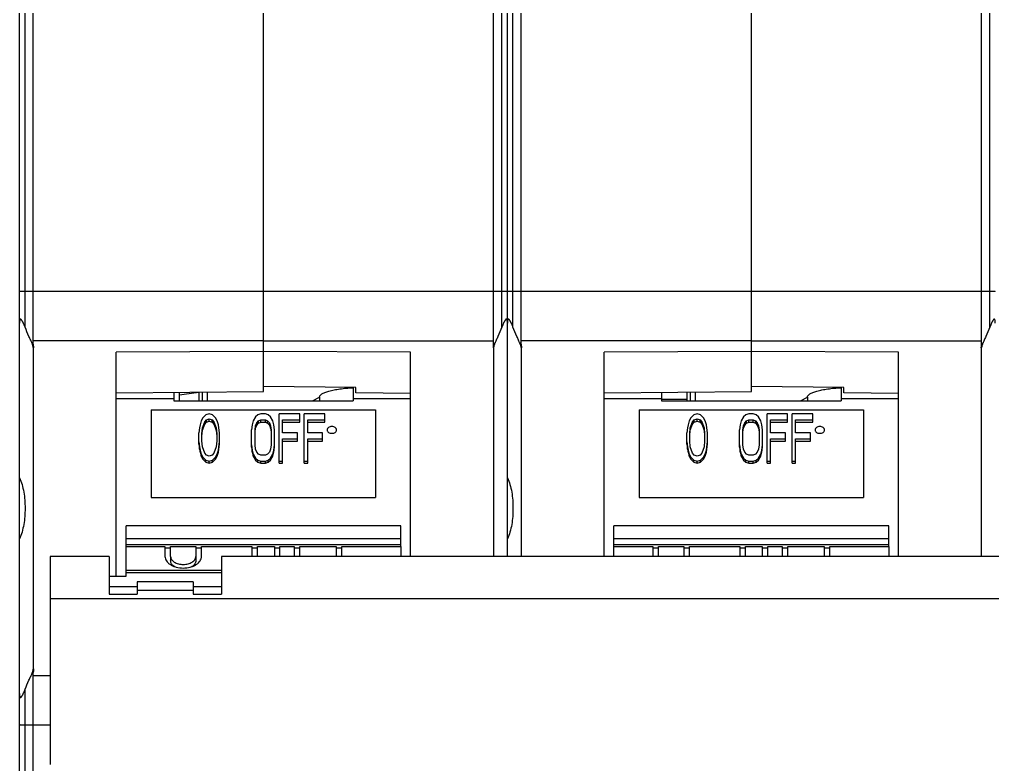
# Model space of a CAD drawing. Header units: millimetres. Extents: x 23.4 to 93.2, y 277.4 to 365.4.
# Drawn here: x 23.43 to 58.13, y 312.29 to 338.86 of the extents above; entities that cross this region are included whole.
import ezdxf

# ---------------------------------------------------------------- set-up
doc = ezdxf.new("R2010")
doc.units = ezdxf.units.MM
doc.header["$MEASUREMENT"] = 0
doc.layers.get('0').update_dxf_attribs({"lineweight": 0})
for name, color, linetype, lineweight in [('03_AXES', 7, 'Continuous', 0), ('08_DRAFTS', 7, 'Continuous', 0), ('09_ROUNDS', 7, 'Continuous', 0), ('10_CHAMFER', 7, 'Continuous', 0)]:
    doc.layers.add(name, color=color, linetype=linetype, lineweight=lineweight)

msp = doc.modelspace()

# ---------------------------------------------------------------- linework, layer by layer
at = {"color": 7, "lineweight": 25}
for p, q in [((23.63, 327.883), (23.63, 363.828)), ((23.92, 327.167), (23.92, 363.928)), ((41.03, 327.883), (41.03, 363.828)), ((41.32, 327.167), (41.32, 363.928)), ((23.43, 279.228), (23.43, 363.628)), ((40.83, 322.515), (40.83, 363.628)), ((23.92, 329.159), (23.63, 329.159)), ((32.13, 329.163), (23.92, 329.163)), ((41.32, 329.159), (41.03, 329.159)), ((49.53, 329.163), (41.32, 329.163)), ((23.92, 327.31), (23.88, 327.31)), ((32.13, 327.402), (23.92, 327.402)), ((41.32, 327.31), (41.28, 327.31)), ((49.53, 327.402), (41.32, 327.402)), ((23.93, 315.702), (23.93, 327.153)), ((41.33, 319.708), (41.33, 327.153)), ((28.93, 325.337), (28.93, 325.257)), ((28.93, 325.257), (35.33, 325.257)), ((33.88, 325.257), (34.13, 325.391)), ((34.13, 325.392), (34.13, 325.257)), ((35.33, 325.337), (35.33, 325.257)), ((46.33, 325.337), (46.33, 325.257)), ((46.33, 325.257), (52.73, 325.257)), ((51.28, 325.257), (51.53, 325.391)), ((51.53, 325.392), (51.53, 325.257)), ((52.73, 325.337), (52.73, 325.257)), ((28.13, 324.934), (36.13, 324.934)), ((28.13, 324.934), (28.13, 321.811)), ((30.198, 324.796), (30.075, 324.76)), ((30.32, 324.76), (30.198, 324.796)), ((32.035, 324.796), (31.933, 324.76)), ((32.199, 324.796), (32.035, 324.796)), ((32.301, 324.76), (32.199, 324.796)), ((32.689, 323.031), (32.689, 324.796)), ((33.424, 324.796), (32.689, 324.796)), ((33.424, 324.5), (33.424, 324.796)), ((33.587, 323.031), (33.587, 324.796)), ((34.322, 324.796), (33.587, 324.796)), ((34.322, 324.5), (34.322, 324.796)), ((36.13, 324.934), (36.13, 321.811)), ((45.53, 324.934), (45.53, 321.811)), ((45.53, 324.934), (53.53, 324.934)), ((47.598, 324.796), (47.475, 324.76)), ((47.72, 324.76), (47.598, 324.796)), ((49.435, 324.796), (49.333, 324.76)), ((49.599, 324.796), (49.435, 324.796)), ((49.701, 324.76), (49.599, 324.796)), ((50.089, 323.031), (50.089, 324.796)), ((50.824, 324.796), (50.089, 324.796)), ((50.824, 324.5), (50.824, 324.796)), ((50.987, 323.031), (50.987, 324.796)), ((51.722, 324.796), (50.987, 324.796)), ((51.722, 324.5), (51.722, 324.796)), ((53.53, 324.934), (53.53, 321.811)), ((29.912, 324.545), (29.871, 324.402)), ((29.973, 324.652), (29.912, 324.545)), ((29.953, 324.294), (30.035, 324.509)), ((30.075, 324.76), (29.973, 324.652)), ((30.035, 324.509), (30.096, 324.581)), ((30.035, 324.428), (30.035, 324.509)), ((30.035, 324.428), (30.096, 324.5)), ((30.096, 324.581), (30.198, 324.617)), ((30.096, 324.5), (30.096, 324.581)), ((30.096, 324.5), (30.198, 324.535)), ((30.198, 324.535), (30.198, 324.617)), ((30.198, 324.617), (30.3, 324.581)), ((30.198, 324.535), (30.3, 324.5)), ((30.3, 324.5), (30.3, 324.581)), ((30.3, 324.581), (30.361, 324.509)), ((30.3, 324.5), (30.361, 324.428)), ((30.423, 324.652), (30.32, 324.76)), ((30.361, 324.428), (30.361, 324.509)), ((30.361, 324.509), (30.443, 324.294)), ((30.484, 324.545), (30.423, 324.652)), ((30.525, 324.402), (30.484, 324.545)), ((31.77, 324.545), (31.729, 324.402)), ((31.852, 324.688), (31.77, 324.545)), ((31.933, 324.76), (31.852, 324.688)), ((31.852, 324.366), (31.893, 324.473)), ((31.893, 324.473), (31.954, 324.545)), ((31.893, 324.392), (31.893, 324.473)), ((31.893, 324.392), (31.954, 324.464)), ((31.954, 324.545), (32.035, 324.581)), ((31.954, 324.464), (31.954, 324.545)), ((31.954, 324.464), (32.035, 324.5)), ((32.035, 324.5), (32.035, 324.581)), ((32.035, 324.581), (32.199, 324.581)), ((32.035, 324.5), (32.199, 324.5)), ((32.199, 324.5), (32.199, 324.581)), ((32.199, 324.581), (32.28, 324.545)), ((32.199, 324.5), (32.28, 324.464)), ((32.28, 324.464), (32.28, 324.545)), ((32.28, 324.545), (32.342, 324.473)), ((32.28, 324.464), (32.342, 324.392)), ((32.383, 324.688), (32.301, 324.76)), ((32.342, 324.392), (32.342, 324.473)), ((32.342, 324.473), (32.383, 324.366)), ((32.464, 324.545), (32.383, 324.688)), ((32.505, 324.402), (32.464, 324.545)), ((32.811, 324.115), (32.811, 324.581)), ((32.811, 324.581), (33.424, 324.581)), ((32.811, 324.5), (33.424, 324.5)), ((33.71, 324.115), (33.71, 324.581)), ((33.71, 324.581), (34.322, 324.581)), ((33.71, 324.5), (34.322, 324.5)), ((47.312, 324.545), (47.271, 324.402)), ((47.373, 324.652), (47.312, 324.545)), ((47.353, 324.294), (47.435, 324.509)), ((47.475, 324.76), (47.373, 324.652)), ((47.435, 324.509), (47.496, 324.581)), ((47.435, 324.428), (47.435, 324.509)), ((47.435, 324.428), (47.496, 324.5)), ((47.496, 324.581), (47.598, 324.617)), ((47.496, 324.5), (47.496, 324.581)), ((47.496, 324.5), (47.598, 324.535)), ((47.598, 324.535), (47.598, 324.617)), ((47.598, 324.617), (47.7, 324.581)), ((47.598, 324.535), (47.7, 324.5)), ((47.7, 324.5), (47.7, 324.581)), ((47.7, 324.581), (47.761, 324.509)), ((47.7, 324.5), (47.761, 324.428)), ((47.823, 324.652), (47.72, 324.76)), ((47.761, 324.428), (47.761, 324.509)), ((47.761, 324.509), (47.843, 324.294)), ((47.884, 324.545), (47.823, 324.652)), ((47.925, 324.402), (47.884, 324.545)), ((49.17, 324.545), (49.129, 324.402)), ((49.252, 324.688), (49.17, 324.545)), ((49.333, 324.76), (49.252, 324.688)), ((49.252, 324.366), (49.293, 324.473)), ((49.293, 324.473), (49.354, 324.545)), ((49.293, 324.392), (49.293, 324.473)), ((49.293, 324.392), (49.354, 324.464)), ((49.354, 324.545), (49.435, 324.581)), ((49.354, 324.464), (49.354, 324.545)), ((49.354, 324.464), (49.435, 324.5)), ((49.435, 324.5), (49.435, 324.581)), ((49.435, 324.581), (49.599, 324.581)), ((49.435, 324.5), (49.599, 324.5)), ((49.599, 324.5), (49.599, 324.581)), ((49.599, 324.581), (49.68, 324.545)), ((49.599, 324.5), (49.68, 324.464)), ((49.68, 324.464), (49.68, 324.545)), ((49.68, 324.545), (49.742, 324.473)), ((49.68, 324.464), (49.742, 324.392)), ((49.783, 324.688), (49.701, 324.76)), ((49.742, 324.392), (49.742, 324.473)), ((49.742, 324.473), (49.783, 324.366)), ((49.864, 324.545), (49.783, 324.688)), ((49.905, 324.402), (49.864, 324.545)), ((50.211, 324.115), (50.211, 324.581)), ((50.211, 324.581), (50.824, 324.581)), ((50.211, 324.5), (50.824, 324.5)), ((51.11, 324.115), (51.11, 324.581)), ((51.11, 324.581), (51.722, 324.581)), ((51.11, 324.5), (51.722, 324.5)), ((29.851, 324.294), (29.83, 324.115)), ((29.83, 323.712), (29.83, 324.115)), ((29.871, 324.402), (29.851, 324.294)), ((29.933, 324.079), (29.953, 324.294)), ((29.933, 323.998), (29.953, 324.213)), ((29.953, 324.213), (30.035, 324.428)), ((29.953, 324.213), (29.953, 324.294)), ((30.361, 324.428), (30.443, 324.213)), ((30.443, 324.294), (30.463, 324.079)), ((30.443, 324.213), (30.443, 324.294)), ((30.443, 324.213), (30.463, 323.998)), ((30.545, 324.294), (30.525, 324.402)), ((30.565, 324.115), (30.545, 324.294)), ((30.565, 323.712), (30.565, 324.115)), ((31.729, 324.402), (31.709, 324.223)), ((31.709, 323.604), (31.709, 324.223)), ((31.831, 324.223), (31.852, 324.366)), ((31.831, 324.142), (31.852, 324.285)), ((31.831, 323.685), (31.831, 324.223)), ((31.852, 324.285), (31.893, 324.392)), ((31.852, 324.285), (31.852, 324.366)), ((32.342, 324.392), (32.383, 324.285)), ((32.383, 324.285), (32.383, 324.366)), ((32.383, 324.366), (32.403, 324.223)), ((32.383, 324.285), (32.403, 324.142)), ((32.403, 324.223), (32.403, 323.685)), ((32.525, 324.223), (32.505, 324.402)), ((32.525, 323.604), (32.525, 324.223)), ((33.342, 324.115), (32.811, 324.115)), ((33.342, 323.819), (33.342, 324.115)), ((34.24, 324.115), (33.71, 324.115)), ((34.24, 323.819), (34.24, 324.115)), ((47.251, 324.294), (47.23, 324.115)), ((47.23, 323.712), (47.23, 324.115)), ((47.271, 324.402), (47.251, 324.294)), ((47.333, 324.079), (47.353, 324.294)), ((47.333, 323.998), (47.353, 324.213)), ((47.353, 324.213), (47.435, 324.428)), ((47.353, 324.213), (47.353, 324.294)), ((47.761, 324.428), (47.843, 324.213)), ((47.843, 324.213), (47.843, 324.294)), ((47.843, 324.294), (47.863, 324.079)), ((47.843, 324.213), (47.863, 323.998)), ((47.945, 324.294), (47.925, 324.402)), ((47.965, 324.115), (47.945, 324.294)), ((47.965, 323.712), (47.965, 324.115)), ((49.129, 324.402), (49.109, 324.223)), ((49.109, 323.604), (49.109, 324.223)), ((49.231, 324.223), (49.252, 324.366)), ((49.231, 324.142), (49.252, 324.285)), ((49.231, 323.685), (49.231, 324.223)), ((49.252, 324.285), (49.293, 324.392)), ((49.252, 324.285), (49.252, 324.366)), ((49.742, 324.392), (49.783, 324.285)), ((49.783, 324.285), (49.783, 324.366)), ((49.783, 324.366), (49.803, 324.223)), ((49.783, 324.285), (49.803, 324.142)), ((49.803, 324.223), (49.803, 323.685)), ((49.925, 324.223), (49.905, 324.402)), ((49.925, 323.604), (49.925, 324.223)), ((50.742, 324.115), (50.211, 324.115)), ((50.742, 323.819), (50.742, 324.115)), ((51.64, 324.115), (51.11, 324.115)), ((51.64, 323.819), (51.64, 324.115)), ((29.83, 323.793), (29.851, 323.614)), ((29.933, 323.829), (29.933, 324.079)), ((29.953, 323.614), (29.933, 323.829)), ((30.463, 323.829), (30.443, 323.614)), ((30.463, 324.079), (30.463, 323.829)), ((30.545, 323.614), (30.565, 323.793)), ((32.811, 323.031), (32.811, 323.9)), ((32.811, 323.9), (33.342, 323.9)), ((32.811, 323.819), (33.342, 323.819)), ((33.71, 323.031), (33.71, 323.9)), ((33.71, 323.9), (34.24, 323.9)), ((33.71, 323.819), (34.24, 323.819)), ((47.23, 323.793), (47.251, 323.614)), ((47.333, 323.829), (47.333, 324.079)), ((47.353, 323.614), (47.333, 323.829)), ((47.863, 323.829), (47.843, 323.614)), ((47.863, 324.079), (47.863, 323.829)), ((47.945, 323.614), (47.965, 323.793)), ((50.211, 323.031), (50.211, 323.9)), ((50.211, 323.9), (50.742, 323.9)), ((50.211, 323.819), (50.742, 323.819)), ((51.11, 323.031), (51.11, 323.9)), ((51.11, 323.9), (51.64, 323.9)), ((51.11, 323.819), (51.64, 323.819)), ((29.83, 323.712), (29.851, 323.533)), ((29.851, 323.614), (29.871, 323.506)), ((29.851, 323.533), (29.851, 323.614)), ((29.851, 323.533), (29.871, 323.425)), ((29.871, 323.425), (29.871, 323.506)), ((29.871, 323.506), (29.912, 323.363)), ((29.871, 323.425), (29.912, 323.282)), ((30.035, 323.399), (29.953, 323.614)), ((30.443, 323.614), (30.361, 323.399)), ((30.484, 323.363), (30.525, 323.506)), ((30.484, 323.282), (30.525, 323.425)), ((30.525, 323.506), (30.545, 323.614)), ((30.525, 323.425), (30.545, 323.533)), ((30.525, 323.425), (30.525, 323.506)), ((30.545, 323.533), (30.565, 323.712)), ((30.545, 323.533), (30.545, 323.614)), ((31.709, 323.685), (31.729, 323.506)), ((31.709, 323.604), (31.729, 323.425)), ((31.729, 323.425), (31.729, 323.506)), ((31.729, 323.506), (31.77, 323.363)), ((31.729, 323.425), (31.77, 323.282)), ((31.852, 323.542), (31.831, 323.685)), ((31.893, 323.435), (31.852, 323.542)), ((31.954, 323.363), (31.893, 323.435)), ((32.342, 323.435), (32.28, 323.363)), ((32.383, 323.542), (32.342, 323.435)), ((32.403, 323.685), (32.383, 323.542)), ((32.464, 323.363), (32.505, 323.506)), ((32.464, 323.282), (32.505, 323.425)), ((32.505, 323.506), (32.525, 323.685)), ((32.505, 323.425), (32.525, 323.604)), ((32.505, 323.425), (32.505, 323.506)), ((47.23, 323.712), (47.251, 323.533)), ((47.251, 323.533), (47.251, 323.614)), ((47.251, 323.614), (47.271, 323.506)), ((47.251, 323.533), (47.271, 323.425)), ((47.271, 323.425), (47.271, 323.506)), ((47.271, 323.506), (47.312, 323.363)), ((47.271, 323.425), (47.312, 323.282)), ((47.435, 323.399), (47.353, 323.614)), ((47.843, 323.614), (47.761, 323.399)), ((47.884, 323.363), (47.925, 323.506)), ((47.884, 323.282), (47.925, 323.425)), ((47.925, 323.506), (47.945, 323.614)), ((47.925, 323.425), (47.945, 323.533)), ((47.925, 323.425), (47.925, 323.506)), ((47.945, 323.533), (47.965, 323.712)), ((47.945, 323.533), (47.945, 323.614)), ((49.109, 323.685), (49.129, 323.506)), ((49.109, 323.604), (49.129, 323.425)), ((49.129, 323.425), (49.129, 323.506)), ((49.129, 323.506), (49.17, 323.363)), ((49.129, 323.425), (49.17, 323.282)), ((49.252, 323.542), (49.231, 323.685)), ((49.293, 323.435), (49.252, 323.542)), ((49.354, 323.363), (49.293, 323.435)), ((49.742, 323.435), (49.68, 323.363)), ((49.783, 323.542), (49.742, 323.435)), ((49.803, 323.685), (49.783, 323.542)), ((49.864, 323.363), (49.905, 323.506)), ((49.864, 323.282), (49.905, 323.425)), ((49.905, 323.506), (49.925, 323.685)), ((49.905, 323.425), (49.925, 323.604)), ((49.905, 323.425), (49.905, 323.506)), ((29.912, 323.282), (29.912, 323.363)), ((29.912, 323.363), (29.973, 323.256)), ((29.912, 323.282), (29.973, 323.175)), ((29.973, 323.175), (29.973, 323.256)), ((29.973, 323.256), (30.075, 323.148)), ((29.973, 323.175), (30.075, 323.067)), ((30.096, 323.327), (30.035, 323.399)), ((30.075, 323.067), (30.075, 323.148)), ((30.075, 323.148), (30.198, 323.113)), ((30.075, 323.067), (30.198, 323.031)), ((30.198, 323.292), (30.096, 323.327)), ((30.3, 323.327), (30.198, 323.292)), ((30.198, 323.113), (30.32, 323.148)), ((30.198, 323.031), (30.198, 323.113)), ((30.198, 323.031), (30.32, 323.067)), ((30.361, 323.399), (30.3, 323.327)), ((30.32, 323.148), (30.423, 323.256)), ((30.32, 323.067), (30.423, 323.175)), ((30.32, 323.067), (30.32, 323.148)), ((30.423, 323.256), (30.484, 323.363)), ((30.423, 323.175), (30.484, 323.282)), ((30.423, 323.175), (30.423, 323.256)), ((30.484, 323.282), (30.484, 323.363)), ((31.77, 323.282), (31.77, 323.363)), ((31.77, 323.363), (31.852, 323.22)), ((31.77, 323.282), (31.852, 323.139)), ((31.852, 323.139), (31.852, 323.22)), ((31.852, 323.22), (31.933, 323.148)), ((31.852, 323.139), (31.933, 323.067)), ((31.933, 323.067), (31.933, 323.148)), ((31.933, 323.148), (32.035, 323.113)), ((31.933, 323.067), (32.035, 323.031)), ((32.035, 323.327), (31.954, 323.363)), ((32.199, 323.327), (32.035, 323.327)), ((32.035, 323.031), (32.035, 323.113)), ((32.035, 323.113), (32.199, 323.113)), ((32.28, 323.363), (32.199, 323.327)), ((32.199, 323.113), (32.301, 323.148)), ((32.199, 323.031), (32.199, 323.113)), ((32.199, 323.031), (32.301, 323.067)), ((32.301, 323.148), (32.383, 323.22)), ((32.301, 323.067), (32.301, 323.148)), ((32.301, 323.067), (32.383, 323.139)), ((32.383, 323.22), (32.464, 323.363)), ((32.383, 323.139), (32.464, 323.282)), ((32.383, 323.139), (32.383, 323.22)), ((32.464, 323.282), (32.464, 323.363)), ((32.689, 323.113), (32.811, 323.113)), ((33.587, 323.113), (33.71, 323.113)), ((47.312, 323.282), (47.312, 323.363)), ((47.312, 323.363), (47.373, 323.256)), ((47.312, 323.282), (47.373, 323.175)), ((47.373, 323.175), (47.373, 323.256)), ((47.373, 323.256), (47.475, 323.148)), ((47.373, 323.175), (47.475, 323.067)), ((47.496, 323.327), (47.435, 323.399)), ((47.475, 323.067), (47.475, 323.148)), ((47.475, 323.148), (47.598, 323.113)), ((47.475, 323.067), (47.598, 323.031)), ((47.598, 323.292), (47.496, 323.327)), ((47.7, 323.327), (47.598, 323.292)), ((47.598, 323.113), (47.72, 323.148)), ((47.598, 323.031), (47.598, 323.113)), ((47.598, 323.031), (47.72, 323.067)), ((47.761, 323.399), (47.7, 323.327)), ((47.72, 323.148), (47.823, 323.256)), ((47.72, 323.067), (47.823, 323.175)), ((47.72, 323.067), (47.72, 323.148)), ((47.823, 323.256), (47.884, 323.363)), ((47.823, 323.175), (47.884, 323.282)), ((47.823, 323.175), (47.823, 323.256)), ((47.884, 323.282), (47.884, 323.363)), ((49.17, 323.282), (49.17, 323.363)), ((49.17, 323.363), (49.252, 323.22)), ((49.17, 323.282), (49.252, 323.139)), ((49.252, 323.139), (49.252, 323.22)), ((49.252, 323.22), (49.333, 323.148)), ((49.252, 323.139), (49.333, 323.067)), ((49.333, 323.067), (49.333, 323.148)), ((49.333, 323.148), (49.435, 323.113)), ((49.333, 323.067), (49.435, 323.031)), ((49.435, 323.327), (49.354, 323.363)), ((49.599, 323.327), (49.435, 323.327)), ((49.435, 323.031), (49.435, 323.113)), ((49.435, 323.113), (49.599, 323.113)), ((49.68, 323.363), (49.599, 323.327)), ((49.599, 323.113), (49.701, 323.148)), ((49.599, 323.031), (49.599, 323.113)), ((49.599, 323.031), (49.701, 323.067)), ((49.701, 323.148), (49.783, 323.22)), ((49.701, 323.067), (49.701, 323.148)), ((49.701, 323.067), (49.783, 323.139)), ((49.783, 323.22), (49.864, 323.363)), ((49.783, 323.139), (49.864, 323.282)), ((49.783, 323.139), (49.783, 323.22)), ((49.864, 323.282), (49.864, 323.363)), ((50.089, 323.113), (50.211, 323.113)), ((50.987, 323.113), (51.11, 323.113)), ((32.035, 323.031), (32.199, 323.031)), ((32.689, 323.031), (32.811, 323.031)), ((33.587, 323.031), (33.71, 323.031)), ((49.435, 323.031), (49.599, 323.031)), ((50.089, 323.031), (50.211, 323.031)), ((50.987, 323.031), (51.11, 323.031)), ((28.13, 321.811), (36.13, 321.811)), ((45.53, 321.811), (53.53, 321.811)), ((40.83, 319.708), (40.83, 320.341)), ((27.23, 320.068), (28.62, 320.068)), ((27.23, 319.211), (27.23, 320.068)), ((28.62, 320.068), (28.62, 319.71)), ((28.62, 320.02), (28.82, 320.02)), ((28.82, 320.068), (29.72, 320.068)), ((28.82, 319.71), (28.82, 320.068)), ((29.72, 320.068), (29.72, 319.71)), ((29.72, 320.02), (29.92, 320.02)), ((29.92, 320.068), (31.72, 320.068)), ((29.92, 319.71), (29.92, 320.068)), ((31.72, 320.068), (31.72, 319.71)), ((31.72, 320.02), (31.92, 320.02)), ((31.92, 319.71), (31.92, 320.068)), ((31.92, 320.068), (32.52, 320.068)), ((32.52, 320.068), (32.52, 319.71)), ((32.52, 320.02), (32.72, 320.02)), ((32.72, 319.71), (32.72, 320.068)), ((32.72, 320.068), (33.23, 320.068)), ((33.23, 320.068), (33.23, 319.708)), ((33.23, 320.02), (33.43, 320.02)), ((33.43, 319.708), (33.43, 320.068)), ((33.43, 320.068), (34.73, 320.068)), ((34.73, 320.068), (34.73, 319.708)), ((34.73, 320.02), (34.93, 320.02)), ((34.93, 319.708), (34.93, 320.068)), ((34.93, 320.068), (37.03, 320.068)), ((37.03, 320.068), (37.03, 319.708)), ((44.63, 319.708), (44.63, 320.068)), ((44.63, 320.068), (46.02, 320.068)), ((46.02, 320.068), (46.02, 319.71)), ((46.02, 320.02), (46.22, 320.02)), ((46.22, 319.71), (46.22, 320.068)), ((46.22, 320.068), (47.12, 320.068)), ((47.12, 320.068), (47.12, 319.71)), ((47.12, 320.02), (47.32, 320.02)), ((47.32, 319.71), (47.32, 320.068)), ((47.32, 320.068), (49.12, 320.068)), ((49.12, 320.068), (49.12, 319.71)), ((49.12, 320.02), (49.32, 320.02)), ((49.32, 319.71), (49.32, 320.068)), ((49.32, 320.068), (49.92, 320.068)), ((49.92, 320.068), (49.92, 319.71)), ((49.92, 320.02), (50.12, 320.02)), ((50.12, 319.71), (50.12, 320.068)), ((50.12, 320.068), (50.63, 320.068)), ((50.63, 320.068), (50.63, 319.708)), ((50.63, 320.02), (50.83, 320.02)), ((50.83, 319.708), (50.83, 320.068)), ((50.83, 320.068), (52.13, 320.068)), ((52.13, 320.068), (52.13, 319.708)), ((52.13, 320.02), (52.33, 320.02)), ((52.33, 319.708), (52.33, 320.068)), ((52.33, 320.068), (54.43, 320.068)), ((54.43, 320.068), (54.43, 319.708)), ((90.23, 318.205), (24.53, 318.205)), ((29.63, 318.497), (27.63, 318.497)), ((23.92, 315.545), (23.88, 315.545)), ((23.92, 278.928), (23.92, 315.688)), ((24.53, 315.454), (23.92, 315.454)), ((23.63, 279.028), (23.63, 314.973)), ((23.92, 313.697), (23.63, 313.697)), ((24.53, 313.693), (23.92, 313.693))]:
    msp.add_line(p, q, dxfattribs=at)
at = {"color": 3, "lineweight": 25}
for p, q in [((26.63, 319.708), (24.53, 319.708)), ((24.53, 319.708), (24.53, 312.29)), ((26.63, 319.708), (26.63, 318.362)), ((80.63, 319.708), (30.63, 319.708)), ((30.63, 319.708), (30.63, 318.362)), ((29.63, 318.809), (27.63, 318.809)), ((27.63, 318.809), (27.63, 318.362)), ((29.63, 318.809), (29.63, 318.362)), ((26.63, 318.362), (27.63, 318.362)), ((29.63, 318.362), (30.63, 318.362))]:
    msp.add_line(p, q, dxfattribs=at)
at = {"color": 7, "lineweight": 25}
for points, knots in [([(23.63, 329.159), (23.617, 329.159), (23.604, 329.159), (23.591, 329.159), (23.579, 329.159), (23.566, 329.159), (23.554, 329.158), (23.542, 329.158), (23.531, 329.158), (23.519, 329.158), (23.509, 329.157), (23.499, 329.157), (23.489, 329.157), (23.485, 329.157), (23.48, 329.156), (23.476, 329.156), (23.472, 329.156), (23.468, 329.156), (23.464, 329.156), (23.461, 329.155), (23.457, 329.155), (23.454, 329.155), (23.451, 329.155), (23.448, 329.155), (23.446, 329.154), (23.444, 329.154), (23.441, 329.154), (23.439, 329.154), (23.437, 329.153), (23.436, 329.153), (23.434, 329.153), (23.433, 329.153), (23.433, 329.152), (23.431, 329.152), (23.431, 329.152), (23.43, 329.152), (23.43, 329.151)], [0, 0, 0, 0, 1, 1, 1, 2, 2, 2, 3, 3, 3, 4, 4, 4, 5, 5, 5, 6, 6, 6, 7, 7, 7, 8, 8, 8, 9, 9, 9, 10, 10, 10, 11, 11, 11, 12, 12, 12, 12]), ([(41.03, 329.159), (41.017, 329.159), (41.004, 329.159), (40.991, 329.159), (40.979, 329.159), (40.966, 329.159), (40.954, 329.158), (40.942, 329.158), (40.931, 329.158), (40.919, 329.158), (40.909, 329.157), (40.899, 329.157), (40.889, 329.157), (40.885, 329.157), (40.88, 329.156), (40.876, 329.156), (40.872, 329.156), (40.868, 329.156), (40.864, 329.156), (40.861, 329.155), (40.857, 329.155), (40.854, 329.155), (40.851, 329.155), (40.848, 329.155), (40.846, 329.154), (40.844, 329.154), (40.841, 329.154), (40.839, 329.154), (40.837, 329.153), (40.836, 329.153), (40.834, 329.153), (40.833, 329.153), (40.833, 329.152), (40.831, 329.152), (40.831, 329.152), (40.83, 329.152), (40.83, 329.151)], [0, 0, 0, 0, 1, 1, 1, 2, 2, 2, 3, 3, 3, 4, 4, 4, 5, 5, 5, 6, 6, 6, 7, 7, 7, 8, 8, 8, 9, 9, 9, 10, 10, 10, 11, 11, 11, 12, 12, 12, 12]), ([(23.63, 327.883), (23.623, 327.902), (23.615, 327.921), (23.607, 327.94), (23.6, 327.959), (23.592, 327.978), (23.583, 327.996), (23.579, 328.006), (23.575, 328.015), (23.571, 328.024), (23.567, 328.034), (23.562, 328.043), (23.558, 328.052), (23.554, 328.061), (23.549, 328.07), (23.545, 328.079), (23.54, 328.088), (23.535, 328.097), (23.531, 328.105), (23.526, 328.114), (23.521, 328.122), (23.516, 328.13), (23.513, 328.134), (23.51, 328.138), (23.508, 328.141), (23.505, 328.145), (23.502, 328.148), (23.499, 328.152), (23.497, 328.155), (23.494, 328.158), (23.491, 328.161), (23.488, 328.164), (23.485, 328.166), (23.481, 328.169), (23.478, 328.17), (23.475, 328.172), (23.471, 328.173), (23.469, 328.173), (23.468, 328.173), (23.466, 328.173), (23.464, 328.172), (23.462, 328.172), (23.461, 328.171), (23.457, 328.169), (23.454, 328.166), (23.451, 328.162), (23.448, 328.157), (23.446, 328.152), (23.444, 328.147), (23.44, 328.136), (23.437, 328.124), (23.435, 328.111), (23.432, 328.085), (23.43, 328.059), (23.43, 328.034)], [0, 0, 0, 0, 1, 1, 1, 2, 2, 2, 3, 3, 3, 4, 4, 4, 5, 5, 5, 6, 6, 6, 7, 7, 7, 8, 8, 8, 9, 9, 9, 10, 10, 10, 11, 11, 11, 12, 12, 12, 13, 13, 13, 14, 14, 14, 15, 15, 15, 16, 16, 16, 17, 17, 17, 18, 18, 18, 18]), ([(41.03, 327.883), (41.023, 327.902), (41.015, 327.921), (41.007, 327.94), (41, 327.959), (40.992, 327.978), (40.983, 327.996), (40.979, 328.006), (40.975, 328.015), (40.971, 328.024), (40.967, 328.034), (40.962, 328.043), (40.958, 328.052), (40.954, 328.061), (40.949, 328.07), (40.945, 328.079), (40.94, 328.088), (40.935, 328.097), (40.931, 328.105), (40.926, 328.114), (40.921, 328.122), (40.916, 328.13), (40.913, 328.134), (40.91, 328.138), (40.908, 328.141), (40.905, 328.145), (40.902, 328.148), (40.899, 328.152), (40.897, 328.155), (40.894, 328.158), (40.891, 328.161), (40.888, 328.164), (40.885, 328.166), (40.881, 328.169), (40.878, 328.17), (40.875, 328.172), (40.871, 328.173), (40.869, 328.173), (40.868, 328.173), (40.866, 328.173), (40.864, 328.172), (40.862, 328.172), (40.861, 328.171), (40.857, 328.169), (40.854, 328.166), (40.851, 328.162), (40.848, 328.157), (40.846, 328.152), (40.844, 328.147), (40.84, 328.136), (40.837, 328.124), (40.835, 328.111), (40.832, 328.085), (40.83, 328.059), (40.83, 328.034)], [0, 0, 0, 0, 1, 1, 1, 2, 2, 2, 3, 3, 3, 4, 4, 4, 5, 5, 5, 6, 6, 6, 7, 7, 7, 8, 8, 8, 9, 9, 9, 10, 10, 10, 11, 11, 11, 12, 12, 12, 13, 13, 13, 14, 14, 14, 15, 15, 15, 16, 16, 16, 17, 17, 17, 18, 18, 18, 18]), ([(23.88, 327.31), (23.864, 327.347), (23.847, 327.384), (23.831, 327.42), (23.811, 327.465), (23.79, 327.509), (23.77, 327.554), (23.722, 327.662), (23.674, 327.772), (23.63, 327.883)], [0, 0, 0, 0, 1, 1, 1, 2, 2, 2, 3, 3, 3, 3]), ([(41.28, 327.31), (41.264, 327.347), (41.247, 327.384), (41.231, 327.42), (41.211, 327.465), (41.19, 327.509), (41.17, 327.554), (41.122, 327.662), (41.074, 327.772), (41.03, 327.883)], [0, 0, 0, 0, 1, 1, 1, 2, 2, 2, 3, 3, 3, 3]), ([(23.92, 327.167), (23.918, 327.18), (23.916, 327.192), (23.913, 327.205), (23.905, 327.241), (23.894, 327.276), (23.88, 327.31)], [0, 0, 0, 0, 1, 1, 1, 2, 2, 2, 2]), ([(23.92, 327.28), (23.922, 327.27), (23.924, 327.26), (23.925, 327.249), (23.929, 327.218), (23.93, 327.185), (23.93, 327.153)], [0, 0, 0, 0, 1, 1, 1, 2, 2, 2, 2]), ([(41.32, 327.167), (41.318, 327.18), (41.316, 327.192), (41.313, 327.205), (41.305, 327.241), (41.294, 327.276), (41.28, 327.31)], [0, 0, 0, 0, 1, 1, 1, 2, 2, 2, 2]), ([(41.32, 327.28), (41.322, 327.27), (41.324, 327.26), (41.325, 327.249), (41.329, 327.218), (41.33, 327.185), (41.33, 327.153)], [0, 0, 0, 0, 1, 1, 1, 2, 2, 2, 2]), ([(34.57, 324.341), (34.549, 324.341), (34.527, 324.338), (34.505, 324.332), (34.486, 324.326), (34.467, 324.318), (34.45, 324.306), (34.436, 324.295), (34.423, 324.282), (34.413, 324.267), (34.409, 324.26), (34.406, 324.252), (34.404, 324.244), (34.402, 324.237), (34.4, 324.229), (34.4, 324.221)], [0, 0, 0, 0, 1, 1, 1, 2, 2, 2, 3, 3, 3, 4, 4, 4, 5, 5, 5, 5]), ([(34.4, 324.221), (34.4, 324.213), (34.402, 324.205), (34.404, 324.197), (34.406, 324.189), (34.409, 324.182), (34.413, 324.175), (34.423, 324.159), (34.436, 324.146), (34.45, 324.136), (34.467, 324.124), (34.486, 324.116), (34.505, 324.11), (34.527, 324.104), (34.549, 324.101), (34.57, 324.101)], [0, 0, 0, 0, 1, 1, 1, 2, 2, 2, 3, 3, 3, 4, 4, 4, 5, 5, 5, 5]), ([(34.74, 324.221), (34.74, 324.229), (34.739, 324.237), (34.737, 324.244), (34.735, 324.252), (34.732, 324.26), (34.728, 324.267), (34.718, 324.282), (34.705, 324.295), (34.691, 324.306), (34.674, 324.318), (34.655, 324.326), (34.636, 324.332), (34.614, 324.338), (34.592, 324.341), (34.57, 324.341)], [0, 0, 0, 0, 1, 1, 1, 2, 2, 2, 3, 3, 3, 4, 4, 4, 5, 5, 5, 5]), ([(34.57, 324.101), (34.592, 324.101), (34.614, 324.104), (34.636, 324.11), (34.655, 324.116), (34.674, 324.124), (34.691, 324.136), (34.705, 324.146), (34.718, 324.159), (34.728, 324.175), (34.732, 324.182), (34.735, 324.189), (34.737, 324.197), (34.739, 324.205), (34.74, 324.213), (34.74, 324.221)], [0, 0, 0, 0, 1, 1, 1, 2, 2, 2, 3, 3, 3, 4, 4, 4, 5, 5, 5, 5]), ([(51.97, 324.341), (51.949, 324.341), (51.927, 324.338), (51.905, 324.332), (51.886, 324.326), (51.867, 324.318), (51.85, 324.306), (51.836, 324.295), (51.823, 324.282), (51.813, 324.267), (51.809, 324.26), (51.806, 324.252), (51.804, 324.244), (51.802, 324.237), (51.8, 324.229), (51.8, 324.221)], [0, 0, 0, 0, 1, 1, 1, 2, 2, 2, 3, 3, 3, 4, 4, 4, 5, 5, 5, 5]), ([(51.8, 324.221), (51.8, 324.213), (51.802, 324.205), (51.804, 324.197), (51.806, 324.189), (51.809, 324.182), (51.813, 324.175), (51.823, 324.159), (51.836, 324.146), (51.85, 324.136), (51.867, 324.124), (51.886, 324.116), (51.905, 324.11), (51.927, 324.104), (51.949, 324.101), (51.97, 324.101)], [0, 0, 0, 0, 1, 1, 1, 2, 2, 2, 3, 3, 3, 4, 4, 4, 5, 5, 5, 5]), ([(52.14, 324.221), (52.14, 324.229), (52.139, 324.237), (52.137, 324.244), (52.135, 324.252), (52.132, 324.26), (52.128, 324.267), (52.118, 324.282), (52.105, 324.295), (52.091, 324.306), (52.074, 324.318), (52.055, 324.326), (52.036, 324.332), (52.014, 324.338), (51.992, 324.341), (51.97, 324.341)], [0, 0, 0, 0, 1, 1, 1, 2, 2, 2, 3, 3, 3, 4, 4, 4, 5, 5, 5, 5]), ([(51.97, 324.101), (51.992, 324.101), (52.014, 324.104), (52.036, 324.11), (52.055, 324.116), (52.074, 324.124), (52.091, 324.136), (52.105, 324.146), (52.118, 324.159), (52.128, 324.175), (52.132, 324.182), (52.135, 324.189), (52.137, 324.197), (52.139, 324.205), (52.14, 324.213), (52.14, 324.221)], [0, 0, 0, 0, 1, 1, 1, 2, 2, 2, 3, 3, 3, 4, 4, 4, 5, 5, 5, 5]), ([(23.43, 322.515), (23.467, 322.438), (23.497, 322.357), (23.522, 322.275), (23.548, 322.187), (23.568, 322.098), (23.583, 322.008), (23.6, 321.914), (23.611, 321.818), (23.619, 321.723), (23.626, 321.624), (23.63, 321.526), (23.63, 321.428)], [0, 0, 0, 0, 1, 1, 1, 2, 2, 2, 3, 3, 3, 4, 4, 4, 4]), ([(40.83, 322.515), (40.867, 322.438), (40.897, 322.357), (40.922, 322.275), (40.948, 322.187), (40.968, 322.098), (40.983, 322.008), (41, 321.914), (41.011, 321.818), (41.019, 321.723), (41.026, 321.624), (41.03, 321.526), (41.03, 321.428)], [0, 0, 0, 0, 1, 1, 1, 2, 2, 2, 3, 3, 3, 4, 4, 4, 4]), ([(23.63, 321.428), (23.63, 321.329), (23.626, 321.231), (23.619, 321.133), (23.611, 321.037), (23.6, 320.942), (23.583, 320.848), (23.568, 320.758), (23.548, 320.668), (23.522, 320.581), (23.497, 320.499), (23.467, 320.418), (23.43, 320.341)], [0, 0, 0, 0, 1, 1, 1, 2, 2, 2, 3, 3, 3, 4, 4, 4, 4]), ([(41.03, 321.428), (41.03, 321.329), (41.026, 321.231), (41.019, 321.133), (41.011, 321.037), (41, 320.942), (40.983, 320.848), (40.968, 320.758), (40.948, 320.668), (40.922, 320.581), (40.897, 320.499), (40.867, 320.418), (40.83, 320.341)], [0, 0, 0, 0, 1, 1, 1, 2, 2, 2, 3, 3, 3, 4, 4, 4, 4]), ([(23.63, 314.973), (23.674, 315.084), (23.722, 315.193), (23.77, 315.302), (23.79, 315.346), (23.811, 315.391), (23.831, 315.435), (23.847, 315.472), (23.864, 315.509), (23.88, 315.545)], [0, 0, 0, 0, 1, 1, 1, 2, 2, 2, 3, 3, 3, 3]), ([(23.88, 315.545), (23.884, 315.557), (23.889, 315.568), (23.893, 315.579), (23.905, 315.615), (23.914, 315.651), (23.92, 315.688)], [0, 0, 0, 0, 1, 1, 1, 2, 2, 2, 2]), ([(23.93, 315.702), (23.93, 315.691), (23.93, 315.68), (23.93, 315.67), (23.929, 315.638), (23.926, 315.607), (23.92, 315.575)], [0, 0, 0, 0, 1, 1, 1, 2, 2, 2, 2]), ([(23.43, 314.822), (23.43, 314.796), (23.432, 314.77), (23.435, 314.744), (23.437, 314.732), (23.44, 314.72), (23.444, 314.708), (23.446, 314.703), (23.448, 314.698), (23.451, 314.694), (23.454, 314.69), (23.457, 314.687), (23.461, 314.685), (23.462, 314.684), (23.464, 314.683), (23.466, 314.683), (23.468, 314.683), (23.469, 314.683), (23.471, 314.683), (23.475, 314.684), (23.478, 314.685), (23.481, 314.687), (23.485, 314.689), (23.488, 314.692), (23.491, 314.694), (23.494, 314.697), (23.497, 314.7), (23.499, 314.704), (23.502, 314.707), (23.505, 314.711), (23.508, 314.714), (23.51, 314.718), (23.513, 314.722), (23.516, 314.726), (23.521, 314.734), (23.526, 314.742), (23.531, 314.75), (23.535, 314.759), (23.54, 314.768), (23.545, 314.777), (23.549, 314.785), (23.554, 314.794), (23.558, 314.804), (23.562, 314.813), (23.567, 314.822), (23.571, 314.831), (23.575, 314.84), (23.579, 314.85), (23.583, 314.859), (23.592, 314.878), (23.6, 314.897), (23.607, 314.916), (23.615, 314.935), (23.623, 314.954), (23.63, 314.973)], [0, 0, 0, 0, 1, 1, 1, 2, 2, 2, 3, 3, 3, 4, 4, 4, 5, 5, 5, 6, 6, 6, 7, 7, 7, 8, 8, 8, 9, 9, 9, 10, 10, 10, 11, 11, 11, 12, 12, 12, 13, 13, 13, 14, 14, 14, 15, 15, 15, 16, 16, 16, 17, 17, 17, 18, 18, 18, 18]), ([(23.63, 313.697), (23.617, 313.697), (23.604, 313.697), (23.591, 313.697), (23.579, 313.697), (23.566, 313.697), (23.554, 313.697), (23.542, 313.697), (23.531, 313.698), (23.519, 313.698), (23.509, 313.698), (23.499, 313.698), (23.489, 313.699), (23.485, 313.699), (23.48, 313.699), (23.476, 313.699), (23.472, 313.7), (23.468, 313.7), (23.464, 313.7), (23.461, 313.7), (23.457, 313.7), (23.454, 313.701), (23.451, 313.701), (23.448, 313.701), (23.446, 313.701), (23.444, 313.701), (23.441, 313.702), (23.439, 313.702), (23.437, 313.702), (23.436, 313.702), (23.434, 313.703), (23.433, 313.703), (23.433, 313.703), (23.431, 313.703), (23.431, 313.704), (23.43, 313.704), (23.43, 313.704)], [0, 0, 0, 0, 1, 1, 1, 2, 2, 2, 3, 3, 3, 4, 4, 4, 5, 5, 5, 6, 6, 6, 7, 7, 7, 8, 8, 8, 9, 9, 9, 10, 10, 10, 11, 11, 11, 12, 12, 12, 12])]:
    msp.add_open_spline(points, degree=3, knots=knots, dxfattribs=at)
msp.add_open_spline([(29.83, 325.552), (29.596, 325.524), (29.362, 325.495), (29.128, 325.465)], degree=3, dxfattribs=at)
at = {"layer": '03_AXES', "color": 7, "lineweight": 25}
for p, q in [((40.34, 327.167), (40.34, 363.928)), ((40.63, 327.883), (40.63, 363.828)), ((57.74, 327.167), (57.74, 363.928)), ((58.03, 327.883), (58.03, 363.828)), ((40.83, 319.708), (40.83, 363.628)), ((32.13, 325.773), (32.13, 352.154)), ((49.53, 325.773), (49.53, 352.154)), ((40.34, 329.163), (32.13, 329.163)), ((40.63, 329.159), (40.34, 329.159)), ((57.74, 329.163), (49.53, 329.163)), ((58.03, 329.159), (57.74, 329.159)), ((32.13, 327.402), (40.34, 327.402)), ((40.381, 327.31), (40.34, 327.31)), ((49.53, 327.402), (57.74, 327.402)), ((57.781, 327.31), (57.74, 327.31)), ((37.38, 326.997), (32.13, 327.023)), ((37.38, 319.708), (37.38, 326.997)), ((40.33, 327.153), (40.33, 319.708)), ((54.78, 326.997), (49.53, 327.023)), ((54.78, 319.708), (54.78, 326.997)), ((57.73, 327.153), (57.73, 319.708)), ((28.93, 325.562), (28.93, 325.337)), ((35.43, 325.737), (32.13, 325.773)), ((35.33, 325.738), (35.33, 325.337)), ((35.43, 325.543), (35.43, 325.737)), ((46.33, 325.562), (46.33, 325.337)), ((52.83, 325.737), (49.53, 325.773)), ((52.73, 325.738), (52.73, 325.337)), ((52.83, 325.543), (52.83, 325.737)), ((26.88, 325.337), (28.93, 325.337)), ((35.33, 325.337), (37.38, 325.337)), ((44.28, 325.337), (46.33, 325.337)), ((52.73, 325.337), (54.78, 325.337)), ((28.82, 319.71), (28.82, 319.555)), ((29.72, 319.71), (29.72, 319.555)), ((31.72, 319.71), (31.72, 319.708)), ((31.72, 319.71), (31.72, 319.709)), ((31.92, 319.71), (31.92, 319.708)), ((31.92, 319.71), (31.92, 319.709)), ((32.52, 319.71), (32.52, 319.708)), ((32.52, 319.708), (32.52, 319.709)), ((32.72, 319.71), (32.72, 319.708)), ((32.72, 319.708), (32.72, 319.709)), ((46.02, 319.71), (46.02, 319.708)), ((46.02, 319.71), (46.02, 319.709)), ((46.22, 319.71), (46.22, 319.708)), ((46.22, 319.71), (46.22, 319.709)), ((47.12, 319.71), (47.12, 319.708)), ((47.12, 319.708), (47.12, 319.709)), ((47.32, 319.71), (47.32, 319.708)), ((47.32, 319.708), (47.32, 319.709)), ((49.12, 319.71), (49.12, 319.708)), ((49.12, 319.71), (49.12, 319.709)), ((49.32, 319.71), (49.32, 319.708)), ((49.32, 319.71), (49.32, 319.709)), ((49.92, 319.71), (49.92, 319.708)), ((49.92, 319.708), (49.92, 319.709)), ((50.12, 319.71), (50.12, 319.708)), ((50.12, 319.708), (50.12, 319.709))]:
    msp.add_line(p, q, dxfattribs=at)
for points, knots in [([(40.83, 329.151), (40.83, 329.152), (40.83, 329.152), (40.83, 329.152), (40.828, 329.152), (40.828, 329.153), (40.827, 329.153), (40.825, 329.153), (40.824, 329.153), (40.822, 329.154), (40.82, 329.154), (40.817, 329.154), (40.815, 329.154), (40.812, 329.155), (40.81, 329.155), (40.807, 329.155), (40.804, 329.155), (40.8, 329.155), (40.797, 329.156), (40.793, 329.156), (40.789, 329.156), (40.785, 329.156), (40.781, 329.156), (40.776, 329.157), (40.772, 329.157), (40.762, 329.157), (40.752, 329.157), (40.742, 329.158), (40.73, 329.158), (40.719, 329.158), (40.707, 329.158), (40.695, 329.159), (40.682, 329.159), (40.67, 329.159), (40.657, 329.159), (40.643, 329.159), (40.63, 329.159)], [0, 0, 0, 0, 1, 1, 1, 2, 2, 2, 3, 3, 3, 4, 4, 4, 5, 5, 5, 6, 6, 6, 7, 7, 7, 8, 8, 8, 9, 9, 9, 10, 10, 10, 11, 11, 11, 12, 12, 12, 12]), ([(58.23, 329.151), (58.23, 329.152), (58.23, 329.152), (58.23, 329.152), (58.228, 329.152), (58.228, 329.153), (58.227, 329.153), (58.225, 329.153), (58.224, 329.153), (58.222, 329.154), (58.22, 329.154), (58.217, 329.154), (58.215, 329.154), (58.212, 329.155), (58.21, 329.155), (58.207, 329.155), (58.204, 329.155), (58.2, 329.155), (58.197, 329.156), (58.193, 329.156), (58.189, 329.156), (58.185, 329.156), (58.181, 329.156), (58.176, 329.157), (58.172, 329.157), (58.162, 329.157), (58.152, 329.157), (58.142, 329.158), (58.13, 329.158), (58.119, 329.158), (58.107, 329.158), (58.095, 329.159), (58.082, 329.159), (58.07, 329.159), (58.057, 329.159), (58.043, 329.159), (58.03, 329.159)], [0, 0, 0, 0, 1, 1, 1, 2, 2, 2, 3, 3, 3, 4, 4, 4, 5, 5, 5, 6, 6, 6, 7, 7, 7, 8, 8, 8, 9, 9, 9, 10, 10, 10, 11, 11, 11, 12, 12, 12, 12]), ([(40.83, 328.034), (40.83, 328.059), (40.829, 328.085), (40.826, 328.111), (40.824, 328.124), (40.821, 328.136), (40.817, 328.147), (40.815, 328.152), (40.813, 328.157), (40.81, 328.162), (40.807, 328.166), (40.804, 328.169), (40.8, 328.171), (40.799, 328.172), (40.797, 328.172), (40.795, 328.173), (40.793, 328.173), (40.792, 328.173), (40.79, 328.173), (40.786, 328.172), (40.783, 328.17), (40.78, 328.169), (40.776, 328.166), (40.773, 328.164), (40.77, 328.161), (40.767, 328.158), (40.764, 328.155), (40.762, 328.152), (40.759, 328.148), (40.756, 328.145), (40.753, 328.141), (40.751, 328.138), (40.748, 328.134), (40.745, 328.13), (40.74, 328.122), (40.735, 328.114), (40.73, 328.105), (40.726, 328.097), (40.721, 328.088), (40.716, 328.079), (40.712, 328.07), (40.707, 328.061), (40.703, 328.052), (40.699, 328.043), (40.694, 328.034), (40.69, 328.024), (40.686, 328.015), (40.682, 328.006), (40.678, 327.996), (40.669, 327.978), (40.661, 327.959), (40.654, 327.94), (40.646, 327.921), (40.638, 327.902), (40.63, 327.883)], [0, 0, 0, 0, 1, 1, 1, 2, 2, 2, 3, 3, 3, 4, 4, 4, 5, 5, 5, 6, 6, 6, 7, 7, 7, 8, 8, 8, 9, 9, 9, 10, 10, 10, 11, 11, 11, 12, 12, 12, 13, 13, 13, 14, 14, 14, 15, 15, 15, 16, 16, 16, 17, 17, 17, 18, 18, 18, 18]), ([(58.23, 328.034), (58.23, 328.059), (58.229, 328.085), (58.226, 328.111), (58.224, 328.124), (58.221, 328.136), (58.217, 328.147), (58.215, 328.152), (58.213, 328.157), (58.21, 328.162), (58.207, 328.166), (58.204, 328.169), (58.2, 328.171), (58.199, 328.172), (58.197, 328.172), (58.195, 328.173), (58.193, 328.173), (58.192, 328.173), (58.19, 328.173), (58.186, 328.172), (58.183, 328.17), (58.18, 328.169), (58.176, 328.166), (58.173, 328.164), (58.17, 328.161), (58.167, 328.158), (58.164, 328.155), (58.162, 328.152), (58.159, 328.148), (58.156, 328.145), (58.153, 328.141), (58.151, 328.138), (58.148, 328.134), (58.145, 328.13), (58.14, 328.122), (58.135, 328.114), (58.13, 328.105), (58.126, 328.097), (58.121, 328.088), (58.116, 328.079), (58.112, 328.07), (58.107, 328.061), (58.103, 328.052), (58.099, 328.043), (58.094, 328.034), (58.09, 328.024), (58.086, 328.015), (58.082, 328.006), (58.078, 327.996), (58.069, 327.978), (58.061, 327.959), (58.054, 327.94), (58.046, 327.921), (58.038, 327.902), (58.03, 327.883)], [0, 0, 0, 0, 1, 1, 1, 2, 2, 2, 3, 3, 3, 4, 4, 4, 5, 5, 5, 6, 6, 6, 7, 7, 7, 8, 8, 8, 9, 9, 9, 10, 10, 10, 11, 11, 11, 12, 12, 12, 13, 13, 13, 14, 14, 14, 15, 15, 15, 16, 16, 16, 17, 17, 17, 18, 18, 18, 18]), ([(40.63, 327.883), (40.587, 327.772), (40.539, 327.662), (40.491, 327.554), (40.471, 327.509), (40.45, 327.465), (40.43, 327.42), (40.414, 327.384), (40.397, 327.347), (40.381, 327.31)], [0, 0, 0, 0, 1, 1, 1, 2, 2, 2, 3, 3, 3, 3]), ([(58.03, 327.883), (57.987, 327.772), (57.939, 327.662), (57.891, 327.554), (57.871, 327.509), (57.85, 327.465), (57.83, 327.42), (57.814, 327.384), (57.797, 327.347), (57.781, 327.31)], [0, 0, 0, 0, 1, 1, 1, 2, 2, 2, 3, 3, 3, 3]), ([(40.33, 327.153), (40.33, 327.164), (40.331, 327.175), (40.331, 327.186), (40.332, 327.218), (40.335, 327.249), (40.34, 327.28)], [0, 0, 0, 0, 1, 1, 1, 2, 2, 2, 2]), ([(40.381, 327.31), (40.377, 327.299), (40.372, 327.288), (40.368, 327.276), (40.356, 327.241), (40.347, 327.204), (40.34, 327.167)], [0, 0, 0, 0, 1, 1, 1, 2, 2, 2, 2]), ([(57.73, 327.153), (57.73, 327.164), (57.731, 327.175), (57.731, 327.186), (57.732, 327.218), (57.735, 327.249), (57.74, 327.28)], [0, 0, 0, 0, 1, 1, 1, 2, 2, 2, 2]), ([(57.781, 327.31), (57.777, 327.299), (57.772, 327.288), (57.768, 327.276), (57.756, 327.241), (57.747, 327.204), (57.74, 327.167)], [0, 0, 0, 0, 1, 1, 1, 2, 2, 2, 2]), ([(28.62, 319.71), (28.62, 319.683), (28.625, 319.656), (28.633, 319.63), (28.642, 319.602), (28.654, 319.576), (28.67, 319.552), (28.687, 319.526), (28.707, 319.503), (28.73, 319.481), (28.755, 319.458), (28.782, 319.437), (28.811, 319.419), (28.842, 319.399), (28.875, 319.382), (28.909, 319.368), (28.946, 319.352), (28.983, 319.34), (29.022, 319.33), (29.103, 319.308), (29.187, 319.298), (29.27, 319.298), (29.354, 319.298), (29.438, 319.308), (29.519, 319.33), (29.558, 319.34), (29.595, 319.352), (29.632, 319.368), (29.666, 319.382), (29.699, 319.399), (29.73, 319.419), (29.759, 319.437), (29.786, 319.458), (29.811, 319.481), (29.834, 319.503), (29.854, 319.526), (29.871, 319.552), (29.887, 319.576), (29.899, 319.602), (29.908, 319.63), (29.916, 319.656), (29.92, 319.683), (29.92, 319.71)], [0, 0, 0, 0, 1, 1, 1, 2, 2, 2, 3, 3, 3, 4, 4, 4, 5, 5, 5, 6, 6, 6, 7, 7, 7, 8, 8, 8, 9, 9, 9, 10, 10, 10, 11, 11, 11, 12, 12, 12, 13, 13, 13, 14, 14, 14, 14]), ([(28.82, 319.71), (28.82, 319.691), (28.824, 319.672), (28.829, 319.654), (28.835, 319.635), (28.844, 319.617), (28.855, 319.601), (28.867, 319.583), (28.881, 319.566), (28.896, 319.552), (28.913, 319.535), (28.932, 319.521), (28.952, 319.508), (28.974, 319.495), (28.997, 319.483), (29.02, 319.473), (29.046, 319.462), (29.072, 319.454), (29.098, 319.447), (29.154, 319.432), (29.212, 319.425), (29.27, 319.425), (29.329, 319.425), (29.387, 319.432), (29.443, 319.447), (29.469, 319.454), (29.495, 319.462), (29.52, 319.473), (29.544, 319.483), (29.567, 319.495), (29.589, 319.508), (29.609, 319.521), (29.628, 319.535), (29.645, 319.552), (29.66, 319.566), (29.674, 319.583), (29.686, 319.601), (29.697, 319.617), (29.706, 319.635), (29.712, 319.654), (29.717, 319.672), (29.72, 319.691), (29.72, 319.71)], [0, 0, 0, 0, 1, 1, 1, 2, 2, 2, 3, 3, 3, 4, 4, 4, 5, 5, 5, 6, 6, 6, 7, 7, 7, 8, 8, 8, 9, 9, 9, 10, 10, 10, 11, 11, 11, 12, 12, 12, 13, 13, 13, 14, 14, 14, 14]), ([(28.961, 319.348), (28.94, 319.361), (28.92, 319.375), (28.902, 319.392), (28.885, 319.407), (28.87, 319.424), (28.857, 319.442), (28.846, 319.459), (28.836, 319.478), (28.83, 319.498), (28.824, 319.516), (28.82, 319.536), (28.82, 319.555)], [0, 0, 0, 0, 1, 1, 1, 2, 2, 2, 3, 3, 3, 4, 4, 4, 4]), ([(29.72, 319.555), (29.72, 319.536), (29.717, 319.516), (29.711, 319.498), (29.705, 319.478), (29.695, 319.459), (29.684, 319.442), (29.671, 319.424), (29.656, 319.407), (29.639, 319.392), (29.621, 319.375), (29.601, 319.361), (29.58, 319.348)], [0, 0, 0, 0, 1, 1, 1, 2, 2, 2, 3, 3, 3, 4, 4, 4, 4])]:
    msp.add_open_spline(points, degree=3, knots=knots, dxfattribs=at)
at = {"layer": '08_DRAFTS', "color": 7, "lineweight": 25}
for p, q in [((32.13, 325.593), (32.13, 327.402)), ((49.53, 325.593), (49.53, 327.402)), ((32.13, 327.023), (26.88, 326.997)), ((26.88, 319.007), (26.88, 326.997)), ((49.53, 327.023), (44.28, 326.997)), ((44.28, 319.708), (44.28, 326.997))]:
    msp.add_line(p, q, dxfattribs=at)
at = {"layer": '09_ROUNDS', "color": 7, "lineweight": 25}
for p, q in [((26.88, 325.542), (32.13, 325.593)), ((29.13, 325.564), (29.13, 325.257)), ((29.83, 325.571), (29.83, 325.257)), ((29.943, 325.572), (29.943, 325.257)), ((30.13, 325.574), (30.13, 325.257)), ((37.38, 325.524), (35.43, 325.543)), ((44.28, 325.542), (49.53, 325.593)), ((47.23, 325.571), (47.23, 325.257)), ((47.343, 325.572), (47.343, 325.257)), ((47.53, 325.574), (47.53, 325.257)), ((54.78, 325.524), (52.83, 325.543)), ((47.23, 325.304), (46.33, 325.304)), ((37.03, 320.799), (27.23, 320.799)), ((27.23, 320.068), (27.23, 320.799)), ((37.03, 320.068), (37.03, 320.799)), ((44.63, 320.068), (44.63, 320.799)), ((54.43, 320.799), (44.63, 320.799)), ((54.43, 320.068), (54.43, 320.799)), ((37.03, 320.334), (27.23, 320.334)), ((54.43, 320.334), (44.63, 320.334)), ((37.03, 320.119), (27.23, 320.119)), ((54.43, 320.119), (44.63, 320.119)), ((30.63, 319.211), (27.23, 319.211)), ((27.23, 319.007), (27.23, 319.211)), ((30.63, 319.126), (27.23, 319.126)), ((26.63, 318.635), (27.63, 318.635)), ((29.63, 318.635), (30.63, 318.635))]:
    msp.add_line(p, q, dxfattribs=at)
for points in [[(34.13, 325.392), (34.13, 325.402), (34.132, 325.412), (34.136, 325.421), (34.14, 325.432), (34.146, 325.441), (34.152, 325.45), (34.16, 325.461), (34.17, 325.47), (34.18, 325.479), (34.191, 325.489), (34.204, 325.498), (34.217, 325.507), (34.233, 325.517), (34.249, 325.526), (34.266, 325.534), (34.285, 325.543), (34.304, 325.552), (34.324, 325.56), (34.346, 325.569), (34.369, 325.577), (34.392, 325.585), (34.417, 325.593), (34.443, 325.601), (34.468, 325.608), (34.527, 325.625), (34.587, 325.639), (34.647, 325.65), (34.716, 325.664), (34.785, 325.675), (34.854, 325.685), (34.93, 325.695), (35.007, 325.704), (35.084, 325.711), (35.166, 325.718), (35.248, 325.724), (35.33, 325.727)], [(51.53, 325.392), (51.53, 325.402), (51.532, 325.412), (51.536, 325.421), (51.54, 325.432), (51.546, 325.441), (51.552, 325.45), (51.56, 325.461), (51.57, 325.47), (51.58, 325.479), (51.591, 325.489), (51.604, 325.498), (51.617, 325.507), (51.633, 325.517), (51.649, 325.526), (51.666, 325.534), (51.685, 325.543), (51.704, 325.552), (51.724, 325.56), (51.746, 325.569), (51.769, 325.577), (51.792, 325.585), (51.817, 325.593), (51.843, 325.601), (51.868, 325.608), (51.927, 325.625), (51.987, 325.639), (52.047, 325.65), (52.116, 325.664), (52.185, 325.675), (52.254, 325.685), (52.33, 325.695), (52.407, 325.704), (52.484, 325.711), (52.566, 325.718), (52.648, 325.724), (52.73, 325.727)]]:
    msp.add_open_spline(points, degree=3, knots=[0, 0, 0, 0, 1, 1, 1, 2, 2, 2, 3, 3, 3, 4, 4, 4, 5, 5, 5, 6, 6, 6, 7, 7, 7, 8, 8, 8, 9, 9, 9, 10, 10, 10, 11, 11, 11, 12, 12, 12, 12], dxfattribs=at)
at = {"layer": '10_CHAMFER', "color": 7, "lineweight": 25}
msp.add_line((26.63, 319.007), (27.23, 319.007), dxfattribs=at)

doc.saveas('drawing.dxf')
